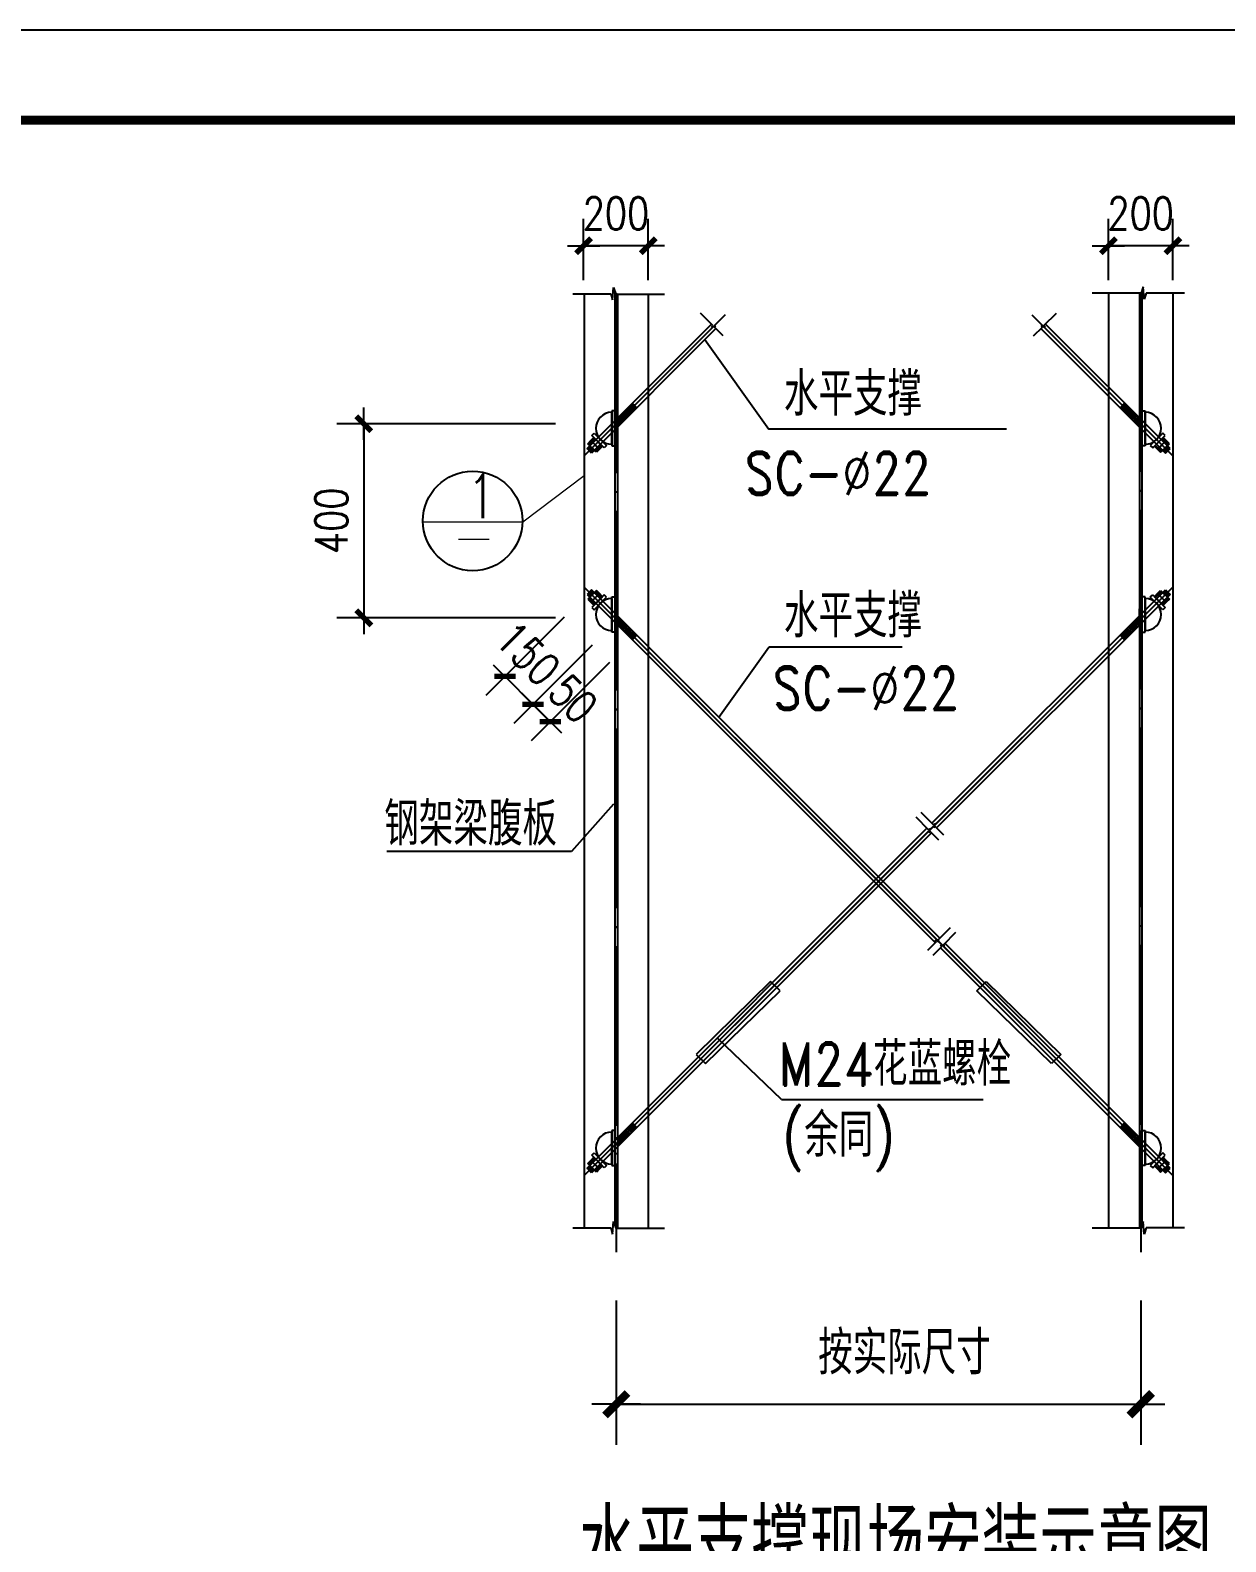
# Model space of a CAD drawing. Extents: x 69728788 to 149766163, y 20718153 to 43663798.
# Drawn here: x 74901510 to 74921453, y 21514594 to 21539809 of the extents above; entities that cross this region are included whole.
import ezdxf

# ---------------------------------------------------------------- set-up
doc = ezdxf.new("R2010")
doc.units = 0
doc.header["$LTSCALE"] = 1000
doc.header["$MEASUREMENT"] = 0
doc.linetypes.add('DOTE', pattern=[2.42, 2, -0.2, 0.02, -0.2])
doc.layers.get('0').update_dxf_attribs({"linetype": 'CONTINUOUS'})
doc.layers.get('DEFPOINTS').update_dxf_attribs({"linetype": 'CONTINUOUS'})
for name, color, linetype in [('DOTE', 251, 'DOTE'), ('PUB_TITLE', 4, 'CONTINUOUS'), ('一般文字', 6, 'CONTINUOUS'), ('卫浴', 7, 'CONTINUOUS'), ('文字', 7, 'CONTINUOUS')]:
    doc.layers.add(name, color=color, linetype=linetype)
doc.styles.add('DIM_FONT', font='SIMPLEX.shx', dxfattribs={"width": 0.8})
doc.styles.add('HZ', font='txt', dxfattribs={"width": 0.7, "height": 5, "bigfont": 'STF:宋体'})
doc.styles.add('hztxt', font='romand_pkpm', dxfattribs={"bigfont": 'hztxt'})
doc.dimstyles.new('副本 (10) WGH', dxfattribs={"dimscale": 1.2, "dimtxt": 300, "dimasz": 1, "dimexe": 250, "dimexo": 300, "dimgap": 150, "dimtad": 1, "dimdec": 0, "dimlfac": 0.1, "dimzin": 0, "dimdsep": 46, "dimtxsty": 'DIM_FONT', "dimblk1": '_DIMX', "dimblk2": '_DIMX', "dimsah": 1, "dimcen": 0.09, "dimclrd": 3, "dimclre": 3, "dimclrt": 7, "dimadec": 0, "dimazin": 0, "dimtfac": 1, "dimtdec": 0, "dimtix": 1, "dimtmove": 2, "dimatfit": 3, "dimldrblk": '_DIMX', "dimfxl": 1, "dimtolj": 1, "dimtzin": 0, "dimarcsym": 0})

# ---------------------------------------------------------------- blocks, each defined once
blk = doc.blocks.new('_DIMX')
blk.add_line((-150, 0), (150, 0))
at = {"const_width": 50}
blk.add_lwpolyline([(-70, -70), (70, 70)], dxfattribs=at)
blk = doc.blocks.new('*D60')
at = {"color": 3, "lineweight": -2}
for p, q in [((73330820, 20785443), (73330820, 20786126)), ((73331539, 20785445), (73331539, 20786126)), ((73330819, 20785826), (73330818, 20785826)), ((73331539, 20785826), (73330820, 20785826)), ((73331540, 20785826), (73331541, 20785826))]:
    blk.add_line(p, q, dxfattribs=at)
at = {"layer": 'DEFPOINTS', "color": 0}
for p in [(73330820, 20785826), (73330820, 20785083), (73331539, 20785085)]:
    blk.add_point(p, dxfattribs=at)
at = {"color": 3, "lineweight": -2, "xscale": 1.2, "yscale": 1.2, "zscale": 1.2}
blk.add_blockref('_DIMX', (73330820, 20785826), dxfattribs=at)
at = {"color": 3, "lineweight": -2, "xscale": 1.2, "yscale": 1.2, "zscale": 1.2, "rotation": 180}
blk.add_blockref('_DIMX', (73331539, 20785826), dxfattribs=at)
at = {"color": 7, "insert": (73331180, 20786186), "char_height": 360, "attachment_point": 5, "style": 'DIM_FONT'}
blk.add_mtext('\\A1;200', dxfattribs=at)
blk = doc.blocks.new('*D61')
at = {"color": 3, "lineweight": -2}
for p, q in [((73330507, 20783846), (73328075, 20783846)), ((73328375, 20783845), (73328375, 20781689)), ((73330507, 20781688), (73328075, 20781688))]:
    blk.add_line(p, q, dxfattribs=at)
at = {"layer": 'DEFPOINTS', "color": 0}
for p in [(73330867, 20783846), (73328375, 20781688), (73330867, 20781688)]:
    blk.add_point(p, dxfattribs=at)
at = {"color": 3, "lineweight": -2, "xscale": 1.2, "yscale": 1.2, "zscale": 1.2}
for p, rotation in [((73328375, 20783846), 90), ((73328375, 20781688), 270)]:
    blk.add_blockref('_DIMX', p, dxfattribs=dict(at, rotation=rotation))
at = {"color": 7, "insert": (73328015, 20782767), "char_height": 360, "attachment_point": 5, "rotation": 90, "style": 'DIM_FONT'}
blk.add_mtext('\\A1;400', dxfattribs=at)
blk = doc.blocks.new('*D62')
at = {"color": 3, "lineweight": -2}
for p, q in [((73330914, 20781383), (73330044, 20780513)), ((73331107, 20781191), (73330237, 20780321)), ((73330256, 20780726), (73330255, 20780727)), ((73330257, 20780725), (73330449, 20780533)), ((73330450, 20780532), (73330451, 20780531))]:
    blk.add_line(p, q, dxfattribs=at)
at = {"layer": 'DEFPOINTS', "color": 0}
for p in [(73331169, 20781638), (73331361, 20781445), (73330449, 20780533)]:
    blk.add_point(p, dxfattribs=at)
at = {"color": 3, "lineweight": -2, "xscale": 1.2, "yscale": 1.2, "zscale": 1.2}
for p, rotation in [((73330257, 20780725), 315.0006351023829), ((73330449, 20780533), 135.0006351023829)]:
    blk.add_blockref('_DIMX', p, dxfattribs=dict(at, rotation=rotation))
at = {"color": 7, "insert": (73330704, 20780787), "char_height": 360, "attachment_point": 5, "rotation": 315.0006, "style": 'DIM_FONT'}
blk.add_mtext('\\A1;50', dxfattribs=at)
blk = doc.blocks.new('*D63')
at = {"color": 3, "lineweight": -2}
for p, q in [((73330604, 20781694), (73329734, 20780824)), ((73330914, 20781383), (73330044, 20780513)), ((73329947, 20781035), (73330256, 20780726))]:
    blk.add_line(p, q, dxfattribs=at)
at = {"layer": 'DEFPOINTS', "color": 0}
for p in [(73330858, 20781948), (73331169, 20781638), (73330257, 20780725)]:
    blk.add_point(p, dxfattribs=at)
at = {"color": 3, "lineweight": -2, "xscale": 1.2, "yscale": 1.2, "zscale": 1.2}
for p, rotation in [((73329946, 20781036), 135.0006347573363), ((73330257, 20780725), 315.0006347573362)]:
    blk.add_blockref('_DIMX', p, dxfattribs=dict(at, rotation=rotation))
at = {"color": 7, "insert": (73330200, 20781291), "char_height": 360, "attachment_point": 5, "rotation": 315.0006, "style": 'DIM_FONT'}
blk.add_mtext('\\A1;150', dxfattribs=at)
blk = doc.blocks.new('*D64')
at = {"color": 3, "lineweight": -2}
for p, q in [((73336656, 20785443), (73336656, 20786126)), ((73337374, 20785445), (73337374, 20786126)), ((73336654, 20785826), (73336653, 20785826)), ((73337374, 20785826), (73336656, 20785826)), ((73337376, 20785826), (73337377, 20785826))]:
    blk.add_line(p, q, dxfattribs=at)
at = {"layer": 'DEFPOINTS', "color": 0}
for p in [(73336656, 20785826), (73336656, 20785083), (73337374, 20785085)]:
    blk.add_point(p, dxfattribs=at)
at = {"color": 3, "lineweight": -2, "xscale": 1.2, "yscale": 1.2, "zscale": 1.2}
blk.add_blockref('_DIMX', (73336656, 20785826), dxfattribs=at)
at = {"color": 3, "lineweight": -2, "xscale": 1.2, "yscale": 1.2, "zscale": 1.2, "rotation": 180}
blk.add_blockref('_DIMX', (73337374, 20785826), dxfattribs=at)
at = {"color": 7, "insert": (73337015, 20786186), "char_height": 360, "attachment_point": 5, "style": 'DIM_FONT'}
blk.add_mtext('\\A1;200', dxfattribs=at)
blk = doc.blocks.new('SP')
at = {"color": 0}
for p, q in [((73331142.6, 20785223.6), (73331153.9, 20785361.2)), ((73331153.9, 20785361.2), (73331176.8, 20785289.1)), ((73337044.2, 20785370.1), (73337021.3, 20785298)), ((73337055.6, 20785232.5), (73337044.2, 20785370.1)), ((73330698.4, 20785290.8), (73331121.4, 20785290.8)), ((73330827.4, 20785290.8), (73330827.4, 20774902.5)), ((73331121.4, 20785290.8), (73331142.6, 20785223.6)), ((73331169, 20785313.9), (73331169, 20774925.6)), ((73331176.8, 20785289.1), (73331718.8, 20785289.1)), ((73331197.4, 20785289.1), (73331197.4, 20774902.5)), ((73331539, 20785289.1), (73331539, 20774900.8)), ((73337021.3, 20785298), (73336475.8, 20785298)), ((73336655.6, 20785298), (73336655.6, 20774900.8)), ((73337000.8, 20785298), (73337000.8, 20774902.5)), ((73337029.2, 20785322.8), (73337029.2, 20774925.6)), ((73337076.7, 20785299.7), (73337055.6, 20785232.5)), ((73337503.3, 20785299.7), (73337076.7, 20785299.7)), ((73337374.4, 20785299.7), (73337374.4, 20774902.5)), ((73332394.6, 20785057.6), (73330827.4, 20783490.4)), ((73332258.9, 20784938), (73332119.7, 20785077.2)), ((73335803.5, 20785057.6), (73337374.4, 20783490.4)), ((73335939.3, 20784938), (73336078.5, 20785077.2)), ((73330858.1, 20783571.4), (73332241.8, 20784955.1)), ((73332292.1, 20784904.8), (73330908.5, 20783521.1)), ((73332246.6, 20784917.4), (73332258.9, 20784938)), ((73332287.4, 20784937.8), (73332246.6, 20784917.4)), ((73332276.6, 20784920.3), (73332287.4, 20784937.8)), ((73332373.6, 20784823.3), (73332276.6, 20784920.3)), ((73335824.6, 20784823.3), (73335921.6, 20784920.3)), ((73335906.1, 20784904.8), (73337289.7, 20783521.1)), ((73335910.8, 20784937.8), (73335951.5, 20784917.4)), ((73335921.6, 20784920.3), (73335910.8, 20784937.8)), ((73335951.5, 20784917.4), (73335939.3, 20784938)), ((73337343.6, 20783571.4), (73335956.4, 20784955.1)), ((73332169.3, 20784782), (73332881.2, 20783787.1)), ((73331133.4, 20783991.4), (73331133.4, 20783600)), ((73331169, 20783991.4), (73331133.4, 20783991.4)), ((73331169, 20783600), (73331169, 20783991.4)), ((73331342.8, 20783955.5), (73331280.8, 20783994.1)), ((73331357.9, 20783970.5), (73331295.9, 20784009.2)), ((73331373, 20783985.6), (73331311, 20784024.3)), ((73331388.1, 20784000.7), (73331326.1, 20784039.4)), ((73331403.2, 20784015.8), (73331341.2, 20784054.5)), ((73331383, 20784052.9), (73331356.3, 20784069.6)), ((73331411.6, 20784024.3), (73331361.3, 20784074.6)), ((73336786.5, 20784024.3), (73336836.9, 20784074.6)), ((73336795, 20784015.8), (73336857, 20784054.5)), ((73336810.1, 20784000.7), (73336872.1, 20784039.4)), ((73336815.2, 20784052.9), (73336841.9, 20784069.6)), ((73336825.2, 20783985.6), (73336887.2, 20784024.3)), ((73336840.3, 20783970.5), (73336902.3, 20784009.2)), ((73336855.4, 20783955.5), (73336917.4, 20783994.1)), ((73337029.2, 20783991.4), (73337064.8, 20783991.4)), ((73337029.2, 20783600), (73337029.2, 20783991.4)), ((73337064.8, 20783991.4), (73337064.8, 20783600)), ((73331133.4, 20783617.8), (73331133.4, 20783973.6)), ((73331169, 20783910.7), (73331197.4, 20783910.7)), ((73331169, 20783732.8), (73331169, 20783910.7)), ((73331197.4, 20783910.7), (73331197.4, 20783732.8)), ((73331252.2, 20783864.9), (73331197.4, 20783899.1)), ((73331237.1, 20783849.8), (73331197.4, 20783874.5)), ((73331222, 20783834.7), (73331197.4, 20783850)), ((73331206.9, 20783819.6), (73331197.4, 20783825.5)), ((73331267.3, 20783880), (73331205.3, 20783918.6)), ((73331282.4, 20783895.1), (73331220.4, 20783933.7)), ((73331297.5, 20783910.2), (73331235.5, 20783948.8)), ((73331312.6, 20783925.3), (73331250.6, 20783963.9)), ((73331327.7, 20783940.4), (73331265.7, 20783979)), ((73336870.5, 20783940.4), (73336932.5, 20783979)), ((73336885.6, 20783925.3), (73336947.6, 20783963.9)), ((73336900.7, 20783910.2), (73336962.6, 20783948.8)), ((73336915.8, 20783895.1), (73336977.7, 20783933.7)), ((73336930.8, 20783880), (73336992.8, 20783918.6)), ((73336945.9, 20783864.9), (73337000.8, 20783899.1)), ((73336961, 20783849.8), (73337000.8, 20783874.5)), ((73336976.1, 20783834.7), (73337000.8, 20783850)), ((73336991.2, 20783819.6), (73337000.8, 20783825.5)), ((73337000.8, 20783910.7), (73337000.8, 20783732.8)), ((73337029.2, 20783910.7), (73337000.8, 20783910.7)), ((73337029.2, 20783732.8), (73337029.2, 20783910.7)), ((73337064.8, 20783617.8), (73337064.8, 20783973.6)), ((73330865.8, 20783624.6), (73330899.9, 20783658.7)), ((73330899.9, 20783658.7), (73330933.9, 20783692.7)), ((73330899.9, 20783658.7), (73330995.7, 20783562.8)), ((73330995.7, 20783562.8), (73330899.9, 20783658.7)), ((73330911.1, 20783647.4), (73330945.2, 20783681.5)), ((73330911.2, 20783715.5), (73330937.4, 20783741.7)), ((73331049.7, 20783577), (73330911.2, 20783715.5)), ((73330933.9, 20783692.7), (73331029.8, 20783596.9)), ((73330937.4, 20783741.7), (73331075.9, 20783603.2)), ((73330945.2, 20783681.5), (73331020.4, 20783606.3)), ((73331197.4, 20783732.8), (73331169, 20783732.8)), ((73334363.9, 20783787.1), (73332881.2, 20783787.1)), ((73335524.1, 20783787.1), (73334041.4, 20783787.1)), ((73337000.8, 20783732.8), (73337029.2, 20783732.8)), ((73337260.8, 20783741.7), (73337122.3, 20783603.2)), ((73337148.5, 20783577), (73337287, 20783715.5)), ((73337264.2, 20783692.7), (73337168.4, 20783596.9)), ((73337253, 20783681.5), (73337177.8, 20783606.3)), ((73337202.5, 20783562.8), (73337298.3, 20783658.7)), ((73337298.3, 20783658.7), (73337202.5, 20783562.8)), ((73337287, 20783647.4), (73337253, 20783681.5)), ((73337287, 20783715.5), (73337260.8, 20783741.7)), ((73337298.3, 20783658.7), (73337264.2, 20783692.7)), ((73337336, 20783624.6), (73337298.3, 20783658.7)), ((73330908.5, 20783521.1), (73330858.1, 20783571.4)), ((73330920.1, 20783532.8), (73330858.1, 20783571.4)), ((73330961.6, 20783528.8), (73330865.8, 20783624.6)), ((73330935.2, 20783547.9), (73330873.2, 20783586.5)), ((73330877.1, 20783613.3), (73330911.1, 20783647.4)), ((73330952.3, 20783538.1), (73330877.1, 20783613.3)), ((73330911.1, 20783647.4), (73330986.3, 20783572.2)), ((73330986.3, 20783572.2), (73330911.1, 20783647.4)), ((73330986.3, 20783572.2), (73330952.3, 20783538.1)), ((73330995.7, 20783562.8), (73330961.6, 20783528.8)), ((73331020.4, 20783606.3), (73330986.3, 20783572.2)), ((73331029.8, 20783596.9), (73330995.7, 20783562.8)), ((73331075.9, 20783603.2), (73331049.7, 20783577)), ((73331133.4, 20783600), (73331169, 20783600)), ((73337064.8, 20783600), (73337029.2, 20783600)), ((73337122.3, 20783603.2), (73337148.5, 20783577)), ((73337168.4, 20783596.9), (73337202.5, 20783562.8)), ((73337177.8, 20783606.3), (73337211.8, 20783572.2)), ((73337202.5, 20783562.8), (73337236.5, 20783528.8)), ((73337211.8, 20783572.2), (73337287, 20783647.4)), ((73337287, 20783647.4), (73337211.8, 20783572.2)), ((73337211.8, 20783572.2), (73337245.9, 20783538.1)), ((73337236.5, 20783528.8), (73337336, 20783624.6)), ((73337245.9, 20783538.1), (73337324.7, 20783613.3)), ((73337262.9, 20783547.9), (73337328.5, 20783586.5)), ((73337278, 20783532.8), (73337343.6, 20783571.4)), ((73337324.7, 20783613.3), (73337287, 20783647.4)), ((73337289.7, 20783521.1), (73337343.6, 20783571.4)), ((73335698.2, 20777158.7), (73330827.4, 20782029.5)), ((73330908.5, 20781998.7), (73330858.1, 20781948.4)), ((73330920.1, 20781987.1), (73330858.1, 20781948.4)), ((73330961.6, 20781991.1), (73330865.8, 20781895.3)), ((73330952.3, 20781981.7), (73330877.1, 20781906.5)), ((73334781.8, 20778125.5), (73330908.5, 20781998.7)), ((73330986.3, 20781947.7), (73330952.3, 20781981.7)), ((73330995.7, 20781957), (73330961.6, 20781991.1)), ((73332500, 20777158.7), (73337374.4, 20782029.5)), ((73334693.8, 20779402.8), (73337289.7, 20781998.7)), ((73337202.5, 20781957), (73337236.5, 20781991.1)), ((73337211.8, 20781947.7), (73337245.9, 20781981.7)), ((73337236.5, 20781991.1), (73337336, 20781895.3)), ((73337245.9, 20781981.7), (73337324.7, 20781906.5)), ((73337278, 20781987.1), (73337343.6, 20781948.4)), ((73337289.7, 20781998.7), (73337343.6, 20781948.4)), ((73330858.1, 20781948.4), (73334731.5, 20778075.2)), ((73330865.8, 20781895.3), (73330899.9, 20781861.2)), ((73330935.2, 20781972), (73330873.2, 20781933.3)), ((73330877.1, 20781906.5), (73330911.1, 20781872.5)), ((73330995.7, 20781957), (73330899.9, 20781861.2)), ((73330899.9, 20781861.2), (73330995.7, 20781957)), ((73330899.9, 20781861.2), (73330933.9, 20781827.1)), ((73330986.3, 20781947.7), (73330911.1, 20781872.5)), ((73330911.1, 20781872.5), (73330986.3, 20781947.7)), ((73330911.1, 20781872.5), (73330945.2, 20781838.4)), ((73331049.7, 20781942.9), (73330911.2, 20781804.4)), ((73330933.9, 20781827.1), (73331029.8, 20781922.9)), ((73330937.4, 20781778.2), (73331075.9, 20781916.7)), ((73330945.2, 20781838.4), (73331020.4, 20781913.6)), ((73331020.4, 20781913.6), (73330986.3, 20781947.7)), ((73331029.8, 20781922.9), (73330995.7, 20781957)), ((73331075.9, 20781916.7), (73331049.7, 20781942.9)), ((73331133.4, 20781528.5), (73331133.4, 20781919.9)), ((73331133.4, 20781919.9), (73331169, 20781919.9)), ((73331133.4, 20781902.1), (73331133.4, 20781546.3)), ((73331169, 20781919.9), (73331169, 20781528.5)), ((73337343.6, 20781948.4), (73334744.1, 20779352.5)), ((73337029.2, 20781919.9), (73337029.2, 20781528.5)), ((73337064.8, 20781919.9), (73337029.2, 20781919.9)), ((73337064.8, 20781528.5), (73337064.8, 20781919.9)), ((73337064.8, 20781902.1), (73337064.8, 20781546.3)), ((73337122.3, 20781916.7), (73337148.5, 20781942.9)), ((73337260.8, 20781778.2), (73337122.3, 20781916.7)), ((73337148.5, 20781942.9), (73337287, 20781804.4)), ((73337168.4, 20781922.9), (73337202.5, 20781957)), ((73337264.2, 20781827.1), (73337168.4, 20781922.9)), ((73337177.8, 20781913.6), (73337211.8, 20781947.7)), ((73337253, 20781838.4), (73337177.8, 20781913.6)), ((73337298.3, 20781861.2), (73337202.5, 20781957)), ((73337202.5, 20781957), (73337298.3, 20781861.2)), ((73337287, 20781872.5), (73337211.8, 20781947.7)), ((73337211.8, 20781947.7), (73337287, 20781872.5)), ((73337287, 20781872.5), (73337253, 20781838.4)), ((73337262.9, 20781972), (73337328.5, 20781933.3)), ((73337298.3, 20781861.2), (73337264.2, 20781827.1)), ((73337324.7, 20781906.5), (73337287, 20781872.5)), ((73337336, 20781895.3), (73337298.3, 20781861.2)), ((73330911.2, 20781804.4), (73330937.4, 20781778.2)), ((73331169, 20781787), (73331169, 20781609.1)), ((73331197.4, 20781787), (73331169, 20781787)), ((73331197.4, 20781609.1), (73331197.4, 20781787)), ((73331206.9, 20781700.3), (73331197.4, 20781694.3)), ((73331222, 20781685.2), (73331197.4, 20781669.8)), ((73331237.1, 20781670.1), (73331197.4, 20781645.3)), ((73331252.2, 20781655), (73331197.4, 20781620.8)), ((73331267.3, 20781639.9), (73331205.3, 20781601.2)), ((73336930.8, 20781639.9), (73336992.8, 20781601.2)), ((73336945.9, 20781655), (73337000.8, 20781620.8)), ((73336961, 20781670.1), (73337000.8, 20781645.3)), ((73336976.1, 20781685.2), (73337000.8, 20781669.8)), ((73336991.2, 20781700.3), (73337000.8, 20781694.3)), ((73337000.8, 20781609.1), (73337000.8, 20781787)), ((73337000.8, 20781787), (73337029.2, 20781787)), ((73337029.2, 20781787), (73337029.2, 20781609.1)), ((73337287, 20781804.4), (73337260.8, 20781778.2)), ((73331169, 20781528.5), (73331133.4, 20781528.5)), ((73331169, 20781609.1), (73331197.4, 20781609.1)), ((73331282.4, 20781624.8), (73331220.4, 20781586.1)), ((73331297.5, 20781609.7), (73331235.5, 20781571)), ((73331312.6, 20781594.6), (73331250.6, 20781555.9)), ((73331327.7, 20781579.5), (73331265.7, 20781540.8)), ((73331342.8, 20781564.4), (73331280.8, 20781525.8)), ((73331357.9, 20781549.3), (73331295.9, 20781510.7)), ((73331373, 20781534.2), (73331311, 20781495.6)), ((73331388.1, 20781519.1), (73331326.1, 20781480.5)), ((73331403.2, 20781504), (73331341.2, 20781465.4)), ((73331411.6, 20781495.6), (73331361.3, 20781445.2)), ((73336786.5, 20781495.6), (73336836.9, 20781445.2)), ((73336795, 20781504), (73336857, 20781465.4)), ((73336810.1, 20781519.1), (73336872.1, 20781480.5)), ((73336825.2, 20781534.2), (73336887.2, 20781495.6)), ((73336840.3, 20781549.3), (73336902.3, 20781510.7)), ((73336855.4, 20781564.4), (73336917.4, 20781525.8)), ((73336870.5, 20781579.5), (73336932.5, 20781540.8)), ((73336885.6, 20781594.6), (73336947.6, 20781555.9)), ((73336900.7, 20781609.7), (73336962.6, 20781571)), ((73336915.8, 20781624.8), (73336977.7, 20781586.1)), ((73337029.2, 20781609.1), (73337000.8, 20781609.1)), ((73337029.2, 20781528.5), (73337064.8, 20781528.5)), ((73331383, 20781466.9), (73331356.3, 20781450.3)), ((73332324.3, 20780582.9), (73332881.2, 20781361.1)), ((73334363.9, 20781361.1), (73332881.2, 20781361.1)), ((73336815.2, 20781466.9), (73336841.9, 20781450.3)), ((73331999.7, 20780857.2), (73332214.8, 20780642)), ((73335698.2, 20780356.9), (73330827.4, 20775486.1)), ((73332500, 20780356.9), (73337374.4, 20775486.1)), ((73331150.8, 20779617.5), (73330685.6, 20779090.1)), ((73334655.6, 20779330.5), (73334516.5, 20779469.7)), ((73334711.8, 20779384.7), (73334572.7, 20779523.9)), ((73330858.1, 20775567.2), (73334638.6, 20779347.6)), ((73334688.9, 20779297.3), (73330908.5, 20775516.9)), ((73334676.3, 20779342.8), (73334655.6, 20779330.5)), ((73334655.9, 20779302), (73334676.3, 20779342.8)), ((73334673.4, 20779312.8), (73334655.9, 20779302)), ((73334770.4, 20779215.8), (73334673.4, 20779312.8)), ((73334732.5, 20779396.9), (73334711.8, 20779384.7)), ((73334712.1, 20779356.2), (73334732.5, 20779396.9)), ((73334729.6, 20779367), (73334712.1, 20779356.2)), ((73334826.6, 20779270), (73334729.6, 20779367)), ((73330685.6, 20779090.1), (73328632.6, 20779090.1)), ((73334762.3, 20778106.1), (73334901.5, 20778245.2)), ((73334822.1, 20778051.8), (73334961.2, 20778191)), ((73334647.6, 20777991.3), (73334744.6, 20778088.3)), ((73334707.3, 20777937.1), (73334804.3, 20778034.1)), ((73334744.6, 20778088.3), (73334733.8, 20778105.8)), ((73334733.8, 20778105.8), (73334774.5, 20778085.4)), ((73334774.5, 20778085.4), (73334762.3, 20778106.1)), ((73334788.5, 20778018.2), (73337289.7, 20775516.9)), ((73334804.3, 20778034.1), (73334793.5, 20778051.5)), ((73334793.5, 20778051.5), (73334834.3, 20778031.2)), ((73334834.3, 20778031.2), (73334822.1, 20778051.8)), ((73337343.6, 20775567.2), (73334838.8, 20778068.5)), ((73332899.7, 20777642.9), (73332069.9, 20776833.3)), ((73333004.7, 20777540), (73332899.7, 20777642.9)), ((73335193.4, 20777540), (73335298.5, 20777642.9)), ((73335298.5, 20777642.9), (73336128.3, 20776833.3)), ((73332174.9, 20776730.5), (73333004.7, 20777540)), ((73336023.3, 20776730.5), (73335193.4, 20777540)), ((73332069.9, 20776833.3), (73332174.9, 20776730.5)), ((73336128.3, 20776833.3), (73336023.3, 20776730.5)), ((73331133.4, 20775987.1), (73331133.4, 20775595.7)), ((73331169, 20775987.1), (73331133.4, 20775987.1)), ((73331133.4, 20775613.5), (73331133.4, 20775969.3)), ((73331169, 20775595.7), (73331169, 20775987.1)), ((73331282.4, 20775890.8), (73331220.4, 20775929.5)), ((73331297.5, 20775905.9), (73331235.5, 20775944.6)), ((73331312.6, 20775921), (73331250.6, 20775959.6)), ((73331327.7, 20775936.1), (73331265.7, 20775974.7)), ((73331342.8, 20775951.2), (73331280.8, 20775989.8)), ((73331357.9, 20775966.3), (73331295.9, 20776004.9)), ((73331373, 20775981.4), (73331311, 20776020)), ((73331388.1, 20775996.5), (73331326.1, 20776035.1)), ((73331403.2, 20776011.6), (73331341.2, 20776050.2)), ((73331383, 20776048.7), (73331356.3, 20776065.3)), ((73331411.6, 20776020), (73331361.3, 20776070.3)), ((73336786.5, 20776020), (73336836.9, 20776070.3)), ((73336795, 20776011.6), (73336857, 20776050.2)), ((73336810.1, 20775996.5), (73336872.1, 20776035.1)), ((73336815.2, 20776048.7), (73336841.9, 20776065.3)), ((73336825.2, 20775981.4), (73336887.2, 20776020)), ((73336840.3, 20775966.3), (73336902.3, 20776004.9)), ((73336855.4, 20775951.2), (73336917.4, 20775989.8)), ((73336870.5, 20775936.1), (73336932.5, 20775974.7)), ((73336885.6, 20775921), (73336947.6, 20775959.6)), ((73336900.7, 20775905.9), (73336962.6, 20775944.6)), ((73336915.8, 20775890.8), (73336977.7, 20775929.5)), ((73337029.2, 20775987.1), (73337064.8, 20775987.1)), ((73337029.2, 20775595.7), (73337029.2, 20775987.1)), ((73337064.8, 20775987.1), (73337064.8, 20775595.7)), ((73337064.8, 20775613.5), (73337064.8, 20775969.3)), ((73331169, 20775906.4), (73331197.4, 20775906.4)), ((73331169, 20775728.5), (73331169, 20775906.4)), ((73331197.4, 20775906.4), (73331197.4, 20775728.5)), ((73331252.2, 20775860.6), (73331197.4, 20775894.8)), ((73331237.1, 20775845.5), (73331197.4, 20775870.3)), ((73331222, 20775830.4), (73331197.4, 20775845.8)), ((73331206.9, 20775815.3), (73331197.4, 20775821.3)), ((73331267.3, 20775875.7), (73331205.3, 20775914.4)), ((73336930.8, 20775875.7), (73336992.8, 20775914.4)), ((73336945.9, 20775860.6), (73337000.8, 20775894.8)), ((73336961, 20775845.5), (73337000.8, 20775870.3)), ((73336976.1, 20775830.4), (73337000.8, 20775845.8)), ((73336991.2, 20775815.3), (73337000.8, 20775821.3)), ((73337000.8, 20775906.4), (73337000.8, 20775728.5)), ((73337029.2, 20775906.4), (73337000.8, 20775906.4)), ((73337029.2, 20775728.5), (73337029.2, 20775906.4)), ((73330865.8, 20775620.3), (73330899.9, 20775654.4)), ((73330961.6, 20775524.5), (73330865.8, 20775620.3)), ((73330877.1, 20775609.1), (73330911.1, 20775643.1)), ((73330952.3, 20775533.9), (73330877.1, 20775609.1)), ((73330899.9, 20775654.4), (73330933.9, 20775688.5)), ((73330899.9, 20775654.4), (73330995.7, 20775558.6)), ((73330995.7, 20775558.6), (73330899.9, 20775654.4)), ((73330911.1, 20775643.1), (73330945.2, 20775677.2)), ((73330911.1, 20775643.1), (73330986.3, 20775567.9)), ((73330986.3, 20775567.9), (73330911.1, 20775643.1)), ((73330911.2, 20775711.2), (73330937.4, 20775737.4)), ((73331049.7, 20775572.7), (73330911.2, 20775711.2)), ((73330933.9, 20775688.5), (73331029.8, 20775592.6)), ((73330937.4, 20775737.4), (73331075.9, 20775598.9)), ((73330945.2, 20775677.2), (73331020.4, 20775602)), ((73331020.4, 20775602), (73330986.3, 20775567.9)), ((73331029.8, 20775592.6), (73330995.7, 20775558.6)), ((73331075.9, 20775598.9), (73331049.7, 20775572.7)), ((73331133.4, 20775595.7), (73331169, 20775595.7)), ((73331197.4, 20775728.5), (73331169, 20775728.5)), ((73337000.8, 20775728.5), (73337029.2, 20775728.5)), ((73337064.8, 20775595.7), (73337029.2, 20775595.7)), ((73337260.8, 20775737.4), (73337122.3, 20775598.9)), ((73337122.3, 20775598.9), (73337148.5, 20775572.7)), ((73337148.5, 20775572.7), (73337287, 20775711.2)), ((73337264.2, 20775688.5), (73337168.4, 20775592.6)), ((73337168.4, 20775592.6), (73337202.5, 20775558.6)), ((73337253, 20775677.2), (73337177.8, 20775602)), ((73337177.8, 20775602), (73337211.8, 20775567.9)), ((73337202.5, 20775558.6), (73337298.3, 20775654.4)), ((73337298.3, 20775654.4), (73337202.5, 20775558.6)), ((73337211.8, 20775567.9), (73337287, 20775643.1)), ((73337287, 20775643.1), (73337211.8, 20775567.9)), ((73337236.5, 20775524.5), (73337336, 20775620.3)), ((73337245.9, 20775533.9), (73337324.7, 20775609.1)), ((73337287, 20775643.1), (73337253, 20775677.2)), ((73337287, 20775711.2), (73337260.8, 20775737.4)), ((73337298.3, 20775654.4), (73337264.2, 20775688.5)), ((73337324.7, 20775609.1), (73337287, 20775643.1)), ((73337336, 20775620.3), (73337298.3, 20775654.4)), ((73330908.5, 20775516.9), (73330858.1, 20775567.2)), ((73330920.1, 20775528.5), (73330858.1, 20775567.2)), ((73330935.2, 20775543.6), (73330873.2, 20775582.3)), ((73330986.3, 20775567.9), (73330952.3, 20775533.9)), ((73330995.7, 20775558.6), (73330961.6, 20775524.5)), ((73337202.5, 20775558.6), (73337236.5, 20775524.5)), ((73337211.8, 20775567.9), (73337245.9, 20775533.9)), ((73337262.9, 20775543.6), (73337328.5, 20775582.3)), ((73337278, 20775528.5), (73337343.6, 20775567.2)), ((73337289.7, 20775516.9), (73337343.6, 20775567.2)), ((73331142.6, 20774835.3), (73331153.9, 20774972.9)), ((73331153.9, 20774972.9), (73331176.8, 20774900.8)), ((73337044.2, 20774972.9), (73337021.3, 20774900.8)), ((73337055.6, 20774835.3), (73337044.2, 20774972.9)), ((73330698.4, 20774902.5), (73331121.4, 20774902.5)), ((73331121.4, 20774902.5), (73331142.6, 20774835.3)), ((73331176.8, 20774900.8), (73331718.8, 20774900.8)), ((73337021.3, 20774900.8), (73336475.8, 20774900.8)), ((73337076.7, 20774902.5), (73337055.6, 20774835.3)), ((73337503.3, 20774902.5), (73337076.7, 20774902.5))]:
    blk.add_line(p, q, dxfattribs=at)
for q in [(73332309.7, 20777014), (73335265, 20776333.1)]:
    blk.add_line((73333019.3, 20776333.1), q)
blk.add_circle((73329586.5, 20782765.7), 553.4, dxfattribs=at)
for centre, start, end in [((73331133.4, 20783795.7), 90, 270), ((73337064.8, 20783795.7), 270, 90), ((73331133.4, 20781724.2), 90, 270), ((73337064.8, 20781724.2), 270, 90), ((73331133.4, 20775791.4), 90, 270), ((73337064.8, 20775791.4), 270, 90)]:
    blk.add_arc(centre, 177.9, start, end, dxfattribs=at)
at = {"layer": 'DOTE', "color": 1, "linetype": 'DOTE'}
for p, q in [((73331183.2, 20785298.1), (73331183.2, 20774634.4)), ((73337015, 20785310.3), (73337015, 20774634.4))]:
    blk.add_line(p, q, dxfattribs=at)
at = {"layer": '卫浴', "lineweight": 13}
for p, q in [((73330143.1, 20782755.5), (73330827.4, 20783270.4)), ((73329033.2, 20782755.5), (73330143.1, 20782755.5)), ((73329426.9, 20782562.1), (73329768.5, 20782562.1))]:
    blk.add_line(p, q, dxfattribs=at)
at = {"layer": '卫浴', "color": 3}
for p, q in [((73331183.2, 20774094.4), (73331183.2, 20772492)), ((73337015, 20774094.4), (73337015, 20772492)), ((73331185, 20772942), (73337013.2, 20772942))]:
    blk.add_line(p, q, dxfattribs=at)
at = {"layer": '卫浴', "color": 3, "xscale": 1.799999997019768, "yscale": 1.800000000745058, "zscale": 1.8, "rotation": 180}
blk.add_blockref('_DIMX', (73331183.2, 20772942), dxfattribs=at)
at = {"layer": '卫浴', "color": 3, "xscale": 1.799999997019768, "yscale": 1.800000000745058, "zscale": 1.8}
blk.add_blockref('_DIMX', (73337015, 20772942), dxfattribs=at)
at = {"layer": '一般文字', "color": 6, "linetype": 'Continuous', "lineweight": -3, "style": 'hztxt', "width": 0.8}
for s, p in [('水平支撑', (73333047.1, 20783936.6)), ('SC-%%C22', (73332609.2, 20783055.3)), ('水平支撑', (73333047.1, 20781470)), ('SC-%%C22', (73332919.6, 20780665.5)), ('钢架梁腹板', (73328603.8, 20779156.1)), ('M24花蓝螺栓', (73332985.5, 20776486.1)), ('(余同)', (73333043.1, 20775696.5)), ('按实际尺寸', (73333428.2, 20773275.5))]:
    blk.add_text(s, height=480, dxfattribs=at).set_placement(p)
at = {"layer": '一般文字', "lineweight": 13, "style": 'HZ', "width": 0.75}
blk.add_text('1', height=486, rotation=0.02548, dxfattribs=at).set_placement((73329529.1, 20782797))
at = {"layer": '一般文字', "color": 6, "linetype": 'Continuous', "style": 'hztxt', "width": 0.8}
blk.add_text('水平支撑现场安装示意图', height=800, dxfattribs=at).set_placement((73330767.3, 20770973.1, 6.9))
for base, p1, p2, picture, middle in [((73330820.2, 20785826.2), (73331539, 20785084.8), (73330820.2, 20785083.1), '*D60', (73331179.6, 20786186.2)), ((73336655.6, 20785826.2), (73337374.4, 20785084.8), (73336655.6, 20785083.1), '*D64', (73337015, 20786186.2))]:
    dim = blk.add_linear_dim(base=base, p1=p1, p2=p2, text='200', dimstyle='副本 (10) WGH')
    dim.commit()
    dim.dimension.update_dxf_attribs({"geometry": picture, "text_midpoint": middle})
dim = blk.add_linear_dim(base=(73328375.1, 20781687.9), p1=(73330867.3, 20783846.2), p2=(73330867.3, 20781687.9), angle=90, text='400', dimstyle='副本 (10) WGH')
dim.commit()
dim.dimension.update_dxf_attribs({"geometry": '*D61', "text_midpoint": (73328015.1, 20782767)})
for base, p1, p2, angle, text, picture, middle, dimtype in [((73330256.6, 20780725.2), (73330858.1, 20781948.4), (73331169, 20781637.6), 315.00063, '150', '*D63', (73330200.3, 20781290.6), 161), ((73330449, 20780532.9), (73331169, 20781637.6), (73331361.3, 20781445.2), 135.00064, '50', '*D62', (73330703.5, 20780787.4), 160)]:
    dim = blk.add_linear_dim(base=base, p1=p1, p2=p2, angle=angle, text=text, dimstyle='副本 (10) WGH')
    dim.commit()
    dim.dimension.update_dxf_attribs({"geometry": picture, "text_midpoint": middle, "dimtype": dimtype})

msp = doc.modelspace()

# ---------------------------------------------------------------- linework, layer by layer
at = {"layer": 'PUB_TITLE'}
msp.add_lwpolyline([(74843468.9, 21476808.9), (74932568.9, 21476808.9), (74932568.9, 21539808.9), (74843468.9, 21539808.9)], close=True, dxfattribs=at)
at = {"layer": 'PUB_TITLE', "const_width": 150}
msp.add_lwpolyline([(74847218.9, 21478308.9), (74931068.9, 21478308.9), (74931068.9, 21538308.9), (74847218.9, 21538308.9)], close=True, dxfattribs=at)

# ---------------------------------------------------------------- block references
at = {"layer": '文字', "xscale": 1.5, "yscale": 1.5, "zscale": 1.5}
msp.add_blockref('SP', (-35085488.7, -9642525.4), dxfattribs=at)

doc.saveas('drawing.dxf')
